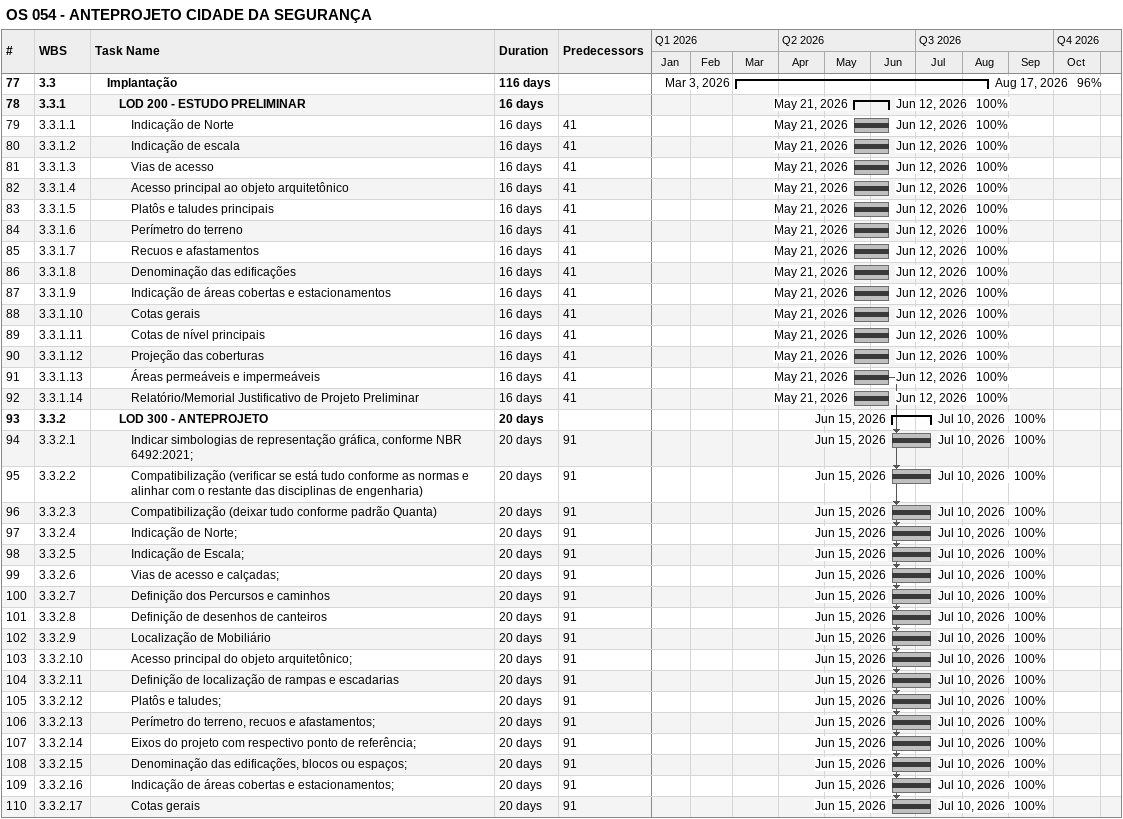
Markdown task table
OS 054 - ANTEPROJETO CIDADE DA SEGURANÇA

| ID | WBS | Task | Duration | Start | Finish | Predecessors | % complete |
|---|---|---|---|---|---|---|---|
| 77 | 3.3 | **Implantação** | 116d | 2026-03-03 | 2026-08-17 |  | 96 |
| 78 | 3.3.1 | **LOD 200 - ESTUDO PRELIMINAR** | 16d | 2026-05-21 | 2026-06-12 |  | 100 |
| 79 | 3.3.1.1 | Indicação de Norte | 16d | 2026-05-21 | 2026-06-12 | 41 | 100 |
| 80 | 3.3.1.2 | Indicação de escala | 16d | 2026-05-21 | 2026-06-12 | 41 | 100 |
| 81 | 3.3.1.3 | Vias de acesso | 16d | 2026-05-21 | 2026-06-12 | 41 | 100 |
| 82 | 3.3.1.4 | Acesso principal ao objeto arquitetônico | 16d | 2026-05-21 | 2026-06-12 | 41 | 100 |
| 83 | 3.3.1.5 | Platôs e taludes principais | 16d | 2026-05-21 | 2026-06-12 | 41 | 100 |
| 84 | 3.3.1.6 | Perímetro do terreno | 16d | 2026-05-21 | 2026-06-12 | 41 | 100 |
| 85 | 3.3.1.7 | Recuos e afastamentos | 16d | 2026-05-21 | 2026-06-12 | 41 | 100 |
| 86 | 3.3.1.8 | Denominação das edificações | 16d | 2026-05-21 | 2026-06-12 | 41 | 100 |
| 87 | 3.3.1.9 | Indicação de áreas cobertas e estacionamentos | 16d | 2026-05-21 | 2026-06-12 | 41 | 100 |
| 88 | 3.3.1.10 | Cotas gerais | 16d | 2026-05-21 | 2026-06-12 | 41 | 100 |
| 89 | 3.3.1.11 | Cotas de nível principais | 16d | 2026-05-21 | 2026-06-12 | 41 | 100 |
| 90 | 3.3.1.12 | Projeção das coberturas | 16d | 2026-05-21 | 2026-06-12 | 41 | 100 |
| 91 | 3.3.1.13 | Áreas permeáveis e impermeáveis | 16d | 2026-05-21 | 2026-06-12 | 41 | 100 |
| 92 | 3.3.1.14 | Relatório/Memorial Justificativo de Projeto Preliminar | 16d | 2026-05-21 | 2026-06-12 | 41 | 100 |
| 93 | 3.3.2 | **LOD 300 - ANTEPROJETO** | 20d | 2026-06-15 | 2026-07-10 |  | 100 |
| 94 | 3.3.2.1 | Indicar simbologias de representação gráfica, conforme NBR 6492:2021; | 20d | 2026-06-15 | 2026-07-10 | 91 | 100 |
| 95 | 3.3.2.2 | Compatibilização (verificar se está tudo conforme as normas e alinhar com o restante das disciplinas de engenharia) | 20d | 2026-06-15 | 2026-07-10 | 91 | 100 |
| 96 | 3.3.2.3 | Compatibilização (deixar tudo conforme padrão Quanta) | 20d | 2026-06-15 | 2026-07-10 | 91 | 100 |
| 97 | 3.3.2.4 | Indicação de Norte; | 20d | 2026-06-15 | 2026-07-10 | 91 | 100 |
| 98 | 3.3.2.5 | Indicação de Escala; | 20d | 2026-06-15 | 2026-07-10 | 91 | 100 |
| 99 | 3.3.2.6 | Vias de acesso e calçadas; | 20d | 2026-06-15 | 2026-07-10 | 91 | 100 |
| 100 | 3.3.2.7 | Definição dos Percursos e caminhos | 20d | 2026-06-15 | 2026-07-10 | 91 | 100 |
| 101 | 3.3.2.8 | Definição de desenhos de canteiros | 20d | 2026-06-15 | 2026-07-10 | 91 | 100 |
| 102 | 3.3.2.9 | Localização de Mobiliário | 20d | 2026-06-15 | 2026-07-10 | 91 | 100 |
| 103 | 3.3.2.10 | Acesso principal do objeto arquitetônico; | 20d | 2026-06-15 | 2026-07-10 | 91 | 100 |
| 104 | 3.3.2.11 | Definição de localização de rampas e escadarias | 20d | 2026-06-15 | 2026-07-10 | 91 | 100 |
| 105 | 3.3.2.12 | Platôs e taludes; | 20d | 2026-06-15 | 2026-07-10 | 91 | 100 |
| 106 | 3.3.2.13 | Perímetro do terreno, recuos e afastamentos; | 20d | 2026-06-15 | 2026-07-10 | 91 | 100 |
| 107 | 3.3.2.14 | Eixos do projeto com respectivo ponto de referência; | 20d | 2026-06-15 | 2026-07-10 | 91 | 100 |
| 108 | 3.3.2.15 | Denominação das edificações, blocos ou espaços; | 20d | 2026-06-15 | 2026-07-10 | 91 | 100 |
| 109 | 3.3.2.16 | Indicação de áreas cobertas e estacionamentos; | 20d | 2026-06-15 | 2026-07-10 | 91 | 100 |
| 110 | 3.3.2.17 | Cotas gerais | 20d | 2026-06-15 | 2026-07-10 | 91 | 100 |
